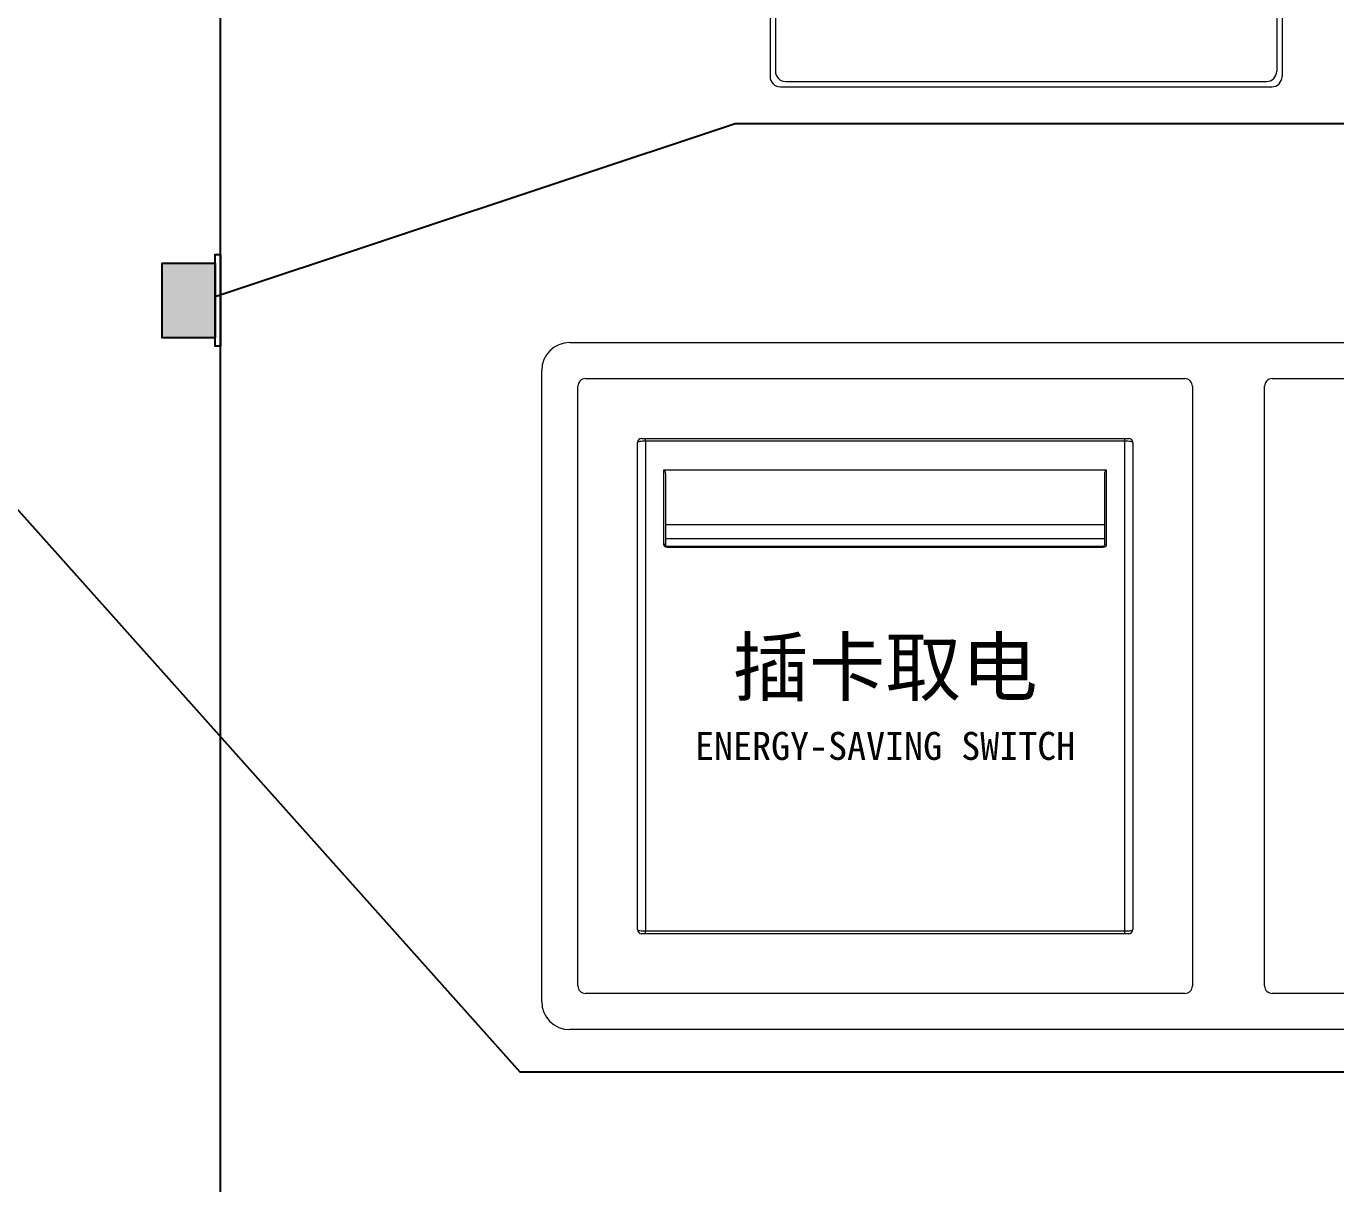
# Model space of a CAD drawing. Header units: millimetres. Extents: x 130143 to 328923, y 19139 to 134795.
# Drawn here: x 229540 to 232000, y 64008 to 66182 of the extents above; entities that cross this region are included whole.
import ezdxf

# ---------------------------------------------------------------- set-up
doc = ezdxf.new("R2010")
doc.units = ezdxf.units.MM
doc.header["$LTSCALE"] = 10
for name, color, linetype in [('EM-开关插座(0.12)-DOM', 61, 'Continuous'), ('WALL【墙体】', 7, 'Continuous'), ('新建墙体图', 255, 'Continuous')]:
    doc.layers.add(name, color=color, linetype=linetype)
doc.layers.add('邦威智能化', color=7, linetype='Continuous', lineweight=18)
doc.styles.get("Standard").update_dxf_attribs({"font": 'arial.ttf'})

# ---------------------------------------------------------------- blocks, each defined once
blk = doc.blocks.new('A$C0BEE72F1')
at = {"layer": 'EM-开关插座(0.12)-DOM'}
blk.add_hatch(color=250, dxfattribs=at).paths.add_polyline_path([(8, 55), (8, 5), (78, 5), (78, 55)])
for points in [[(78, 5), (78, 55), (8, 55), (8, 5)], [(0, 0), (86, 0), (86, 5), (0, 5)]]:
    blk.add_lwpolyline(points, close=True, dxfattribs=at)

msp = doc.modelspace()

# ---------------------------------------------------------------- linework, layer by layer
at = {"layer": 'WALL【墙体】'}
msp.add_line((229905.23118, 63106.46403), (229905.23118, 66361.53145), dxfattribs=at)
at = {"layer": '新建墙体图'}
for p, q in [((228649.65207, 66251.53135), (230467.5237, 64218.30356)), ((229895.23118, 65673.99351), (230872.05615, 65999.01969)), ((230872.05615, 65999.01969), (232258.06122, 65999.01969)), ((230467.5237, 64218.30356), (235832.87843, 64218.30356))]:
    msp.add_line(p, q, dxfattribs=at)
at = {"layer": '邦威智能化'}
for p, q in [((230937.44013, 67367.70703), (230937.44013, 66086.9379)), ((230947.44013, 67357.70703), (230947.44013, 66096.9379)), ((231888.96636, 67357.7071), (231888.96636, 66096.9379)), ((231898.96636, 67367.70703), (231898.96636, 66086.9379))]:
    msp.add_line(p, q, dxfattribs=at)
at = {"layer": '邦威智能化', "lineweight": 0}
for p, q in [((230966.67065, 66077.70738), (231869.73584, 66077.70738)), ((230956.67065, 66067.70738), (231879.73584, 66067.70738))]:
    msp.add_line(p, q, dxfattribs=at)
at = {"layer": '邦威智能化', "color": 0}
for p, q in [((230560.94124, 65587.69138), (231798.44124, 65587.69138)), ((231798.44124, 65587.69138), (233088.44124, 65587.69138)), ((230508.44124, 64350.19138), (230508.44124, 65535.19138)), ((230590.56624, 65519.81638), (231716.31624, 65519.81638)), ((231880.56624, 65519.81638), (233006.31624, 65519.81638)), ((230576.31624, 64379.8164), (230576.31624, 65505.56638)), ((231730.56624, 65505.56637), (231730.56624, 64379.81636)), ((231866.31624, 64379.8164), (231866.31624, 65505.56638)), ((231716.31624, 64365.56638), (230590.56624, 64365.56638)), ((233006.31624, 64365.56638), (231880.56624, 64365.56638)), ((231798.44124, 64297.69138), (230560.94124, 64297.69138)), ((233088.44124, 64297.69138), (231798.44124, 64297.69138))]:
    msp.add_line(p, q, dxfattribs=at)
at = {"layer": '邦威智能化', "linetype": 'ByBlock', "lineweight": 18}
for p, q in [((230703.44124, 65402.49037), (230703.44124, 65407.69138)), ((230703.44124, 65407.69138), (231603.44124, 65407.69138)), ((231603.44124, 65402.49037), (231603.44124, 65407.69138)), ((230688.44124, 64485.19138), (230688.44124, 65400.19138)), ((230703.44124, 65402.49037), (230703.44124, 64482.89238)), ((231603.44124, 65402.49037), (230703.44124, 65402.49037)), ((231603.44124, 64482.89238), (231603.44124, 65402.49037)), ((231618.44124, 65400.19138), (231618.44124, 64485.19138)), ((230737.94124, 65348.35284), (231568.94124, 65348.35284)), ((230737.94124, 65208.72344), (230737.94124, 65348.35284)), ((230740.94124, 65337.11529), (230740.94124, 65208.19138)), ((231565.94124, 65208.19138), (231565.94124, 65337.11529)), ((231568.94124, 65348.35284), (231568.94124, 65208.72344)), ((231565.94124, 65245.69138), (230740.94124, 65245.69138)), ((230740.94124, 65219.62544), (231565.94124, 65219.62544)), ((230743.94124, 65205.19138), (230743.94124, 65202.71142)), ((230743.94124, 65205.19138), (231562.94124, 65205.19138)), ((231562.94124, 65202.71142), (230743.94124, 65202.71142)), ((231562.94124, 65205.19138), (231562.94124, 65202.71142)), ((230703.44124, 64482.89238), (231603.44124, 64482.89238)), ((230703.44124, 64477.69138), (230703.44124, 64482.89238)), ((231603.44124, 64477.69138), (230703.44124, 64477.69138)), ((231603.44124, 64477.69138), (231603.44124, 64482.89238))]:
    msp.add_line(p, q, dxfattribs=at)
at = {"layer": '邦威智能化', "lineweight": 0}
for centre, start, end in [((230966.67065, 66096.9379), 180, 270), ((231869.73584, 66096.9379), 270, 0), ((230956.67065, 66086.9379), 180, 270), ((231879.73584, 66086.9379), 270, 0)]:
    msp.add_arc(centre, 19.23052, start, end, dxfattribs=at)
at = {"layer": '邦威智能化', "color": 0}
for centre, radius, start, end in [((230560.94124, 65535.19138), 52.5, 90, 180), ((230590.56624, 65505.56638), 14.25, 90, 180), ((231716.31624, 65505.56638), 14.25, 0, 90.00001932), ((231880.56624, 65505.56638), 14.25, 90, 180), ((230590.56624, 64379.81638), 14.25, 179.99992273, 270), ((231716.31624, 64379.81638), 14.25, 270, 359.9999374), ((231880.56624, 64379.81638), 14.25, 179.99992273, 270), ((230560.94124, 64350.19138), 52.5, 180, 270)]:
    msp.add_arc(centre, radius, start, end, dxfattribs=at)
at = {"layer": '邦威智能化', "linetype": 'ByBlock', "lineweight": 18}
for centre, radius, start, end in [((230695.94124, 65400.19138), 7.5, 90, 180), ((231610.94124, 65400.19138), 7.5, 0, 90), ((230738.66765, 65204.09558), 4.68452, 60.96519747, 98.92060477), ((231568.21484, 65204.09558), 4.68452, 81.07939523, 119.03480253), ((230695.94124, 64485.19138), 7.5, 180, 270), ((231610.94124, 64485.19138), 7.5, 270, 0)]:
    msp.add_arc(centre, radius, start, end, dxfattribs=at)
for points, knots in [([(230695.94124, 65407.69138), (230695.94124, 65407.69138), (230696.70976, 65407.69138), (230699.43834, 65407.69138), (230701.40902, 65407.69138), (230703.44124, 65407.69138)], [0, 0, 0, 0, 1817.4615992733, 1817.4615992733, 3634.9231985465, 3634.9231985465, 3634.9231985465, 3634.9231985465]), ([(231603.44124, 65407.69138), (231605.47548, 65407.69138), (231607.443, 65407.69138), (231610.18133, 65407.69138), (231610.94124, 65407.69138), (231610.94124, 65407.69138)], [0, 0, 0, 0, 1710.1178309004, 1710.1178309004, 3420.2356618007, 3420.2356618007, 3420.2356618007, 3420.2356618007]), ([(230703.44124, 65402.49037), (230701.44791, 65402.49037), (230699.48749, 65402.42989), (230695.84823, 65402.19828), (230694.18055, 65402.02653), (230691.4247, 65401.60247), (230690.31597, 65401.34663), (230688.83228, 65400.79455), (230688.44124, 65400.49438), (230688.44124, 65400.19138)], [0, 0, 0, 0, 1611.1428716234, 1611.1428716234, 3222.2857432469, 3222.2857432469, 4833.4286148703, 4833.4286148703, 6444.5714864937, 6444.5714864937, 6444.5714864937, 6444.5714864937]), ([(231618.44124, 65400.19138), (231618.44124, 65400.49467), (231618.05893, 65400.79067), (231616.56685, 65401.34713), (231615.46859, 65401.60052), (231611.32351, 65402.2392), (231607.43196, 65402.49037), (231603.44124, 65402.49037)], [0, 0, 0, 0, 1127.77489149, 1127.77489149, 2255.5497829801, 2255.5497829801, 4511.0995659601, 4511.0995659601, 4511.0995659601, 4511.0995659601]), ([(230737.94124, 65348.35284), (230738.20199, 65348.35284), (230738.44027, 65348.2231), (230738.82803, 65347.88251), (230738.98278, 65347.67696), (230739.39384, 65347.0263), (230739.58927, 65346.55897), (230740.09665, 65345.12331), (230740.3141, 65344.12628), (230740.8144, 65341.14882), (230740.94124, 65339.13953), (230740.94124, 65337.11529)], [0, 0, 0, 0, 471.2786920708, 471.2786920708, 942.5573841417, 942.5573841417, 1885.1147682833, 1885.1147682833, 3770.2295365666, 3770.2295365666, 7540.4590731332, 7540.4590731332, 7540.4590731332, 7540.4590731332]), ([(231565.94124, 65337.11529), (231565.94124, 65339.13999), (231566.06761, 65341.15544), (231566.57375, 65344.15332), (231566.79174, 65345.1461), (231567.3013, 65346.57869), (231567.49909, 65347.04684), (231567.9086, 65347.68892), (231568.06498, 65347.89342), (231568.44507, 65348.22387), (231568.68413, 65348.35284), (231568.94124, 65348.35284)], [0, 0, 0, 0, 3563.3111900123, 3563.3111900123, 5344.9667850185, 5344.9667850185, 6235.7945825216, 6235.7945825216, 6681.2084812731, 6681.2084812731, 7126.6223800245, 7126.6223800245, 7126.6223800245, 7126.6223800245]), ([(230743.94124, 65202.71142), (230742.34224, 65202.71142), (230740.78261, 65203.3771), (230738.57984, 65205.60247), (230737.94124, 65207.15055), (230737.94124, 65208.72344)], [0, 0, 0, 0, 1770.5554671705, 1770.5554671705, 3541.1109343409, 3541.1109343409, 3541.1109343409, 3541.1109343409]), ([(230740.94124, 65208.19138), (230740.94124, 65207.42346), (230741.24479, 65206.66186), (230742.33327, 65205.54096), (230743.12362, 65205.19138), (230743.94124, 65205.19138)], [0, 0, 0, 0, 1770.5135775591, 1770.5135775591, 3541.0271551181, 3541.0271551181, 3541.0271551181, 3541.0271551181]), ([(231568.94124, 65208.72344), (231568.94124, 65207.15016), (231568.30635, 65205.60781), (231566.10224, 65203.37789), (231564.54069, 65202.71142), (231562.94124, 65202.71142)], [0, 0, 0, 0, 1672.7353066497, 1672.7353066497, 3345.4706132993, 3345.4706132993, 3345.4706132993, 3345.4706132993]), ([(231562.94124, 65205.19138), (231563.75901, 65205.19138), (231564.54992, 65205.54084), (231565.6401, 65206.66517), (231565.94124, 65207.42338), (231565.94124, 65208.19138)], [0, 0, 0, 0, 1673.0945227454, 1673.0945227454, 3346.1890454907, 3346.1890454907, 3346.1890454907, 3346.1890454907]), ([(230688.44124, 64485.19138), (230688.44124, 64484.88808), (230688.82356, 64484.59208), (230690.31564, 64484.03563), (230691.4139, 64483.78223), (230695.55898, 64483.14355), (230699.45053, 64482.89238), (230703.44124, 64482.89238)], [0, 0, 0, 0, 1075.7178496024, 1075.7178496024, 2151.4356992047, 2151.4356992047, 4302.8713984095, 4302.8713984095, 4302.8713984095, 4302.8713984095]), ([(230703.44124, 64477.69138), (230701.40701, 64477.69138), (230699.43949, 64477.69138), (230696.70115, 64477.69138), (230695.94124, 64477.69138), (230695.94124, 64477.69138)], [0, 0, 0, 0, 1625.8009888728, 1625.8009888728, 3251.6019777456, 3251.6019777456, 3251.6019777456, 3251.6019777456]), ([(231603.44124, 64482.89238), (231605.43458, 64482.89238), (231607.395, 64482.95286), (231611.03426, 64483.18448), (231612.70194, 64483.35623), (231615.45779, 64483.78029), (231616.56651, 64484.03613), (231618.05021, 64484.58821), (231618.44124, 64484.88837), (231618.44124, 64485.19138)], [0, 0, 0, 0, 1345.6348051588, 1345.6348051588, 2691.2696103175, 2691.2696103175, 4036.9044154763, 4036.9044154763, 5382.5392206351, 5382.5392206351, 5382.5392206351, 5382.5392206351]), ([(231610.94124, 64477.69138), (231610.94124, 64477.69138), (231610.17273, 64477.69138), (231607.44415, 64477.69138), (231605.47347, 64477.69138), (231603.44124, 64477.69138)], [0, 0, 0, 0, 1516.9089037733, 1516.9089037733, 3033.8178075466, 3033.8178075466, 3033.8178075466, 3033.8178075466])]:
    msp.add_open_spline(points, degree=3, knots=knots, dxfattribs=at)

# ---------------------------------------------------------------- block references
at = {"layer": '邦威智能化', "xscale": -2, "yscale": 2, "zscale": 2, "rotation": 90}
msp.add_blockref('A$C0BEE72F1', (229905.23099, 65752.77021), dxfattribs=at)

# ---------------------------------------------------------------- texts
at = {"layer": '邦威智能化', "linetype": 'Continuous', "lineweight": 18, "width": 900, "attachment_point": 2}
for s, insert, char_height in [('{\\fSimSun|b0|i0|c134|p2;\\C0;插卡取电}', (231153.44124, 65030.84086), 105), ('{\\fsimhei|b0|i0|c134|p49;\\H0.7x;\\C0;ENERGY-SAVING SWITCH}', (231153.44124, 64856.58813), 75)]:
    msp.add_mtext(s, dxfattribs=dict(at, insert=insert, char_height=char_height))

doc.saveas('drawing.dxf')
